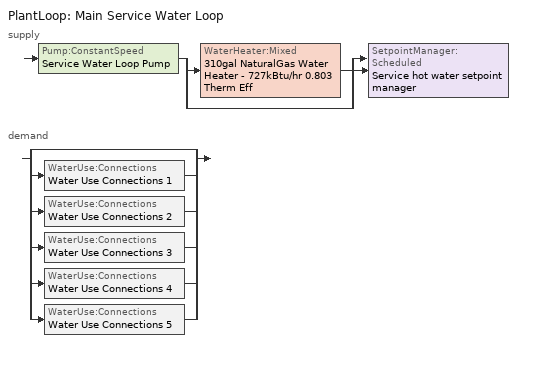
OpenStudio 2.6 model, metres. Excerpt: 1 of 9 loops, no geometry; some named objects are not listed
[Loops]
PlantLoop 'Main Service Water Loop'
 supply: Pump:ConstantSpeed 'Service Water Loop Pump' > split
  | WaterHeater:Mixed '310gal NaturalGas Water Heater - 727kBtu/hr 0.803 Therm Eff'
  | bypass
  join > SetpointManager:Scheduled 'Service hot water setpoint manager'
 demand: split
  | bypass
  | WaterUse:Connections 'Water Use Connections 1'
  | WaterUse:Connections 'Water Use Connections 2'
  | WaterUse:Connections 'Water Use Connections 3'
  | WaterUse:Connections 'Water Use Connections 4'
  | WaterUse:Connections 'Water Use Connections 5'
[PlantLoop]
Main Service Water Loop: Glycol Concentration=0; Maximum Loop Temperature {C}=60; Minimum Loop Temperature {C}=10; Plant Loop Volume {m3}=Autocalculate; Load Distribution Scheme=Optimal
[Sizing:Plant]
Main Service Water Loop: Loop Type=Heating; Design Loop Exit Temperature {C}=60; Loop Design Temperature Difference {deltaC}=5; Sizing Option=NonCoincident; Zone Timesteps in Averaging Window=1; Coincident Sizing Factor Mode=None
[SetpointManager:Scheduled]
Service hot water setpoint manager: Control Variable=Temperature; Schedule=Service Water Loop Temp - 140F
[Pump:ConstantSpeed]
Service Water Loop Pump: Rated Flow Rate {m3/s}=autosize; Rated Pump Head {Pa}=1; Rated Power Consumption {W}=autosize; Motor Efficiency=0.7; Fraction of Motor Inefficiencies to Fluid Stream=0; Pump Control Type=Intermittent; Design Power Sizing Method=PowerPerFlowPerPressure; Design Electric Power per Unit Flow Rate {W/(m3/s)}=348701.1; Design Shaft Power per Unit Flow Rate per Unit Head {W-s/m3-Pa}=1.28205
[WaterHeater:Mixed]
310gal NaturalGas Water Heater - 727kBtu/hr 0.803 Therm Eff: Tank Volume {m3}=1.17224; Setpoint Temperature Schedule=Service Water Loop Temp - 140F; Deadband Temperature Difference {deltaC}=2; Maximum Temperature Limit {C}=82.2222; Heater Control Type=Cycle; Heater Maximum Capacity {W}=212973; Heater Fuel Type=NaturalGas; Heater Thermal Efficiency=0.803131; Part Load Factor Curve=SWH-EFFFPLR-NECB2011; Off Cycle Parasitic Fuel Consumption Rate {W}=20; Off Cycle Parasitic Fuel Type=NaturalGas; Off Cycle Parasitic Heat Fraction to Tank=0.8; On Cycle Parasitic Fuel Type=NaturalGas; On Cycle Parasitic Heat Fraction to Tank=0; Ambient Temperature Indicator=Schedule; Ambient Temperature Schedule=Water Heater Ambient Temp Schedule - 70F; Off Cycle Loss Coefficient to Ambient Temperature {W/K}=17.1467; On Cycle Loss Coefficient to Ambient Temperature {W/K}=17.1467; Use Side Effectiveness=1; Source Side Effectiveness=1; Use Side Design Flow Rate {m3/s}=autosize; Source Side Design Flow Rate {m3/s}=autosize; Indirect Water Heating Recovery Time {hr}=1.5; Source Side Flow Control Mode=IndirectHeatPrimarySetpoint
[WaterUse:Connections]
Name | Water Use Equipment Name 1
Water Use Connections 1 | Wholebuilding-motel Service Water Use 4.26gal/min
Water Use Connections 2 | Wholebuilding-motion picture theatre Service Water Use 0.6gal/min
Water Use Connections 3 | Wholebuilding-multi-unit residential Service Water Use 1.33gal/min
Water Use Connections 4 | Wholebuilding-museum Service Water Use 0.48gal/min
Water Use Connections 5 | Wholebuilding-office Service Water Use 0.58gal/min
[WaterUse:Equipment:Definition]
Name | Peak Flow Rate {m3/s} | Target Temperature Schedule | Sensible Fraction Schedule | Latent Fraction Schedule
Wholebuilding-motel Service Water Use Def 4.26gal/min | 0.000268753 | Schedule Ruleset 5 | Schedule Ruleset 3 | Schedule Ruleset 4
Wholebuilding-motion picture theatre Service Water Use Def 0.6gal/min | 3.7796e-05 | Schedule Ruleset 8 | Schedule Ruleset 6 | Schedule Ruleset 7
Wholebuilding-multi-unit residential Service Water Use Def 1.33gal/min | 8.39958e-05 | Schedule Ruleset 11 | Schedule Ruleset 9 | Schedule Ruleset 10
Wholebuilding-museum Service Water Use Def 0.48gal/min | 3.0241e-05 | Schedule Ruleset 14 | Schedule Ruleset 12 | Schedule Ruleset 13
Wholebuilding-office Service Water Use Def 0.58gal/min | 3.62893e-05 | Schedule Ruleset 17 | Schedule Ruleset 15 | Schedule Ruleset 16
[WaterUse:Equipment]
Name | Water Use Equipment Definition | Space | Flow Rate Fraction Schedule
Wholebuilding-motel Service Water Use 4.26gal/min | Wholebuilding-motel Service Water Use Def 4.26gal/min | WholeBuilding-Motel | NECB-F-Service Water Heating
Wholebuilding-motion picture theatre Service Water Use 0.6gal/min | Wholebuilding-motion picture theatre Service Water Use Def 0.6gal/min | WholeBuilding-Motion picture theatre | NECB-C-Service Water Heating
Wholebuilding-multi-unit residential Service Water Use 1.33gal/min | Wholebuilding-multi-unit residential Service Water Use Def 1.33gal/min | WholeBuilding-Multi-unit residential | NECB-G-Service Water Heating
Wholebuilding-museum Service Water Use 0.48gal/min | Wholebuilding-museum Service Water Use Def 0.48gal/min | WholeBuilding-Museum | NECB-C-Service Water Heating
Wholebuilding-office Service Water Use 0.58gal/min | Wholebuilding-office Service Water Use Def 0.58gal/min | WholeBuilding-Office | NECB-A-Service Water Heating
[Schedule:Ruleset]
Name | Default Day Schedule
Service Water Loop Temp - 140F | Service Water Loop Temp - 140F Default
Water Heater Ambient Temp Schedule - 70F | Water Heater Ambient Temp Schedule - 70F Default
Schedule Ruleset 3 | Schedule Day 10
Schedule Ruleset 4 | Schedule Day 11
Schedule Ruleset 5 | Schedule Day 12
NECB-F-Service Water Heating | NECB-F-Service Water Heating Default
Schedule Ruleset 6 | Schedule Day 13
Schedule Ruleset 7 | Schedule Day 14
Schedule Ruleset 8 | Schedule Day 15
NECB-C-Service Water Heating | NECB-C-Service Water Heating Default
Schedule Ruleset 9 | Schedule Day 16
Schedule Ruleset 10 | Schedule Day 17
Schedule Ruleset 11 | Schedule Day 18
NECB-G-Service Water Heating | NECB-G-Service Water Heating Default
Schedule Ruleset 12 | Schedule Day 19
Schedule Ruleset 13 | Schedule Day 20
Schedule Ruleset 14 | Schedule Day 21
Schedule Ruleset 15 | Schedule Day 22
Schedule Ruleset 16 | Schedule Day 23
Schedule Ruleset 17 | Schedule Day 24
NECB-A-Service Water Heating | NECB-A-Service Water Heating Default
[Schedule:Day]
Service Water Loop Temp - 140F Default; Schedule Day 12; Schedule Day 15; Schedule Day 18; Schedule Day 21; Schedule Day 24: 24, 0, 60
Water Heater Ambient Temp Schedule - 70F Default: 24, 0, 21.1111
Schedule Day 10; Schedule Day 13; Schedule Day 16; Schedule Day 19; Schedule Day 22: 24, 0, 0.2
Schedule Day 11; Schedule Day 14; Schedule Day 17; Schedule Day 20; Schedule Day 23; NECB-A-Service Water Heating Sat Day; NECB-A-Service Water Heating Sun|Hol Day: 24, 0, 0.05
NECB-F-Service Water Heating Default; NECB-F-Service Water Heating Default|Wkdy Day: 1, 0, 0.5, 2, 0, 0.3, 3, 0, 0.2, 5, 0, 0.1, 6, 0, 0.2, 7, 0, 0.4, 8, 0, 0.6, 9, 0, 0.9, 10, 0, 0.7, 12, 0, 0.5, 13, 0, 0.4, 14, 0, 0.5, 15, 0, 0.4, 19, 0, 0.3, 20, 0, 0.5, 24, 0, 0.7
NECB-F-Service Water Heating Sat Day: 1, 0, 0.5, 2, 0, 0.3, 3, 0, 0.2, 5, 0, 0.1, 6, 0, 0.2, 7, 0, 0.4, 8, 0, 0.5, 9, 0, 0.8, 10, 0, 0.6, 15, 0, 0.5, 16, 0, 0.4, 19, 0, 0.3, 20, 0, 0.5, 24, 0, 0.7
NECB-F-Service Water Heating Sun|Hol Day: 1, 0, 0.5, 2, 0, 0.3, 3, 0, 0.2, 5, 0, 0.1, 6, 0, 0.2, 8, 0, 0.4, 9, 0, 0.6, 10, 0, 0.9, 11, 0, 0.7, 14, 0, 0.5, 15, 0, 0.4, 19, 0, 0.3, 20, 0, 0.4, 24, 0, 0.6
NECB-C-Service Water Heating Default; NECB-C-Service Water Heating Default|Wkdy Day: 8, 0, 0.05, 9, 0, 0.1, 10, 0, 0.2, 11, 0, 0.3, 12, 0, 0.4, 16, 0, 0.8, 17, 0, 0.6, 18, 0, 0.4, 19, 0, 0.3, 21, 0, 0.2, 24, 0, 0.05
NECB-C-Service Water Heating Sat Day: 8, 0, 0.05, 9, 0, 0.1, 10, 0, 0.2, 11, 0, 0.3, 12, 0, 0.5, 16, 0, 0.9, 17, 0, 0.7, 18, 0, 0.5, 19, 0, 0.3, 21, 0, 0.2, 24, 0, 0.05
NECB-C-Service Water Heating Sun|Hol Day: 10, 0, 0.05, 11, 0, 0.1, 12, 0, 0.2, 13, 0, 0.4, 15, 0, 0.8, 16, 0, 0.6, 17, 0, 0.4, 18, 0, 0.3, 19, 0, 0.2, 24, 0, 0.05
NECB-G-Service Water Heating Default; NECB-G-Service Water Heating Default|Wkdy Day: 1, 0, 0.1, 6, 0, 0.05, 7, 0, 0.2, 8, 0, 0.8, 9, 0, 0.7, 10, 0, 0.5, 11, 0, 0.4, 14, 0, 0.2, 15, 0, 0.3, 17, 0, 0.5, 19, 0, 0.7, 21, 0, 0.4, 23, 0, 0.2, 24, 0, 0.1
NECB-G-Service Water Heating Sat Day: 1, 0, 0.1, 7, 0, 0.05, 8, 0, 0.2, 11, 0, 0.5, 15, 0, 0.3, 16, 0, 0.7, 17, 0, 0.9, 19, 0, 0.7, 20, 0, 0.6, 21, 0, 0.5, 22, 0, 0.4, 23, 0, 0.3, 24, 0, 0.2
NECB-G-Service Water Heating Sun|Hol Day: 1, 0, 0.1, 8, 0, 0.05, 9, 0, 0.2, 11, 0, 0.3, 13, 0, 0.2, 14, 0, 0.3, 15, 0, 0.4, 16, 0, 0.5, 17, 0, 0.6, 18, 0, 0.7, 19, 0, 0.4, 20, 0, 0.3, 24, 0, 0.2
NECB-A-Service Water Heating Default; NECB-A-Service Water Heating Default|Wkdy Day: 7, 0, 0.05, 8, 0, 0.1, 10, 0, 0.5, 16, 0, 0.9, 17, 0, 0.7, 18, 0, 0.5, 19, 0, 0.3, 22, 0, 0.2, 24, 0, 0.05
[Schedule:Rule] Date Specification Type=DateRange; Start Month=1; Start Day=1; End Month=12; End Day=31
Name | Schedule Ruleset | Rule Order | Day Schedule | Apply Monday | Apply Tuesday | Apply Wednesday | Apply Thursday | Apply Friday | Apply Saturday | Apply Sunday
Schedule Rule 62 | NECB-F-Service Water Heating | 2 | NECB-F-Service Water Heating Default|Wkdy Day | Yes | Yes | Yes | Yes | Yes
Schedule Rule 63 | NECB-F-Service Water Heating | 1 | NECB-F-Service Water Heating Sat Day |  |  |  |  |  | Yes
Schedule Rule 64 | NECB-F-Service Water Heating | 0 | NECB-F-Service Water Heating Sun|Hol Day |  |  |  |  |  |  | Yes
Schedule Rule 65 | NECB-C-Service Water Heating | 2 | NECB-C-Service Water Heating Default|Wkdy Day | Yes | Yes | Yes | Yes | Yes
Schedule Rule 66 | NECB-C-Service Water Heating | 1 | NECB-C-Service Water Heating Sat Day |  |  |  |  |  | Yes
Schedule Rule 67 | NECB-C-Service Water Heating | 0 | NECB-C-Service Water Heating Sun|Hol Day |  |  |  |  |  |  | Yes
Schedule Rule 68 | NECB-G-Service Water Heating | 2 | NECB-G-Service Water Heating Default|Wkdy Day | Yes | Yes | Yes | Yes | Yes
Schedule Rule 69 | NECB-G-Service Water Heating | 1 | NECB-G-Service Water Heating Sat Day |  |  |  |  |  | Yes
Schedule Rule 70 | NECB-G-Service Water Heating | 0 | NECB-G-Service Water Heating Sun|Hol Day |  |  |  |  |  |  | Yes
Schedule Rule 71 | NECB-A-Service Water Heating | 2 | NECB-A-Service Water Heating Default|Wkdy Day | Yes | Yes | Yes | Yes | Yes
Schedule Rule 72 | NECB-A-Service Water Heating | 1 | NECB-A-Service Water Heating Sat Day |  |  |  |  |  | Yes
Schedule Rule 73 | NECB-A-Service Water Heating | 0 | NECB-A-Service Water Heating Sun|Hol Day |  |  |  |  |  |  | Yes
[Curve:Cubic]
SWH-EFFFPLR-NECB2011: Coefficient1 Constant=0.7576; Coefficient2 x=1.0071; Coefficient3 x**2=-1.4443; Coefficient4 x**3=0.6844; Minimum Value of x=0; Maximum Value of x=1
